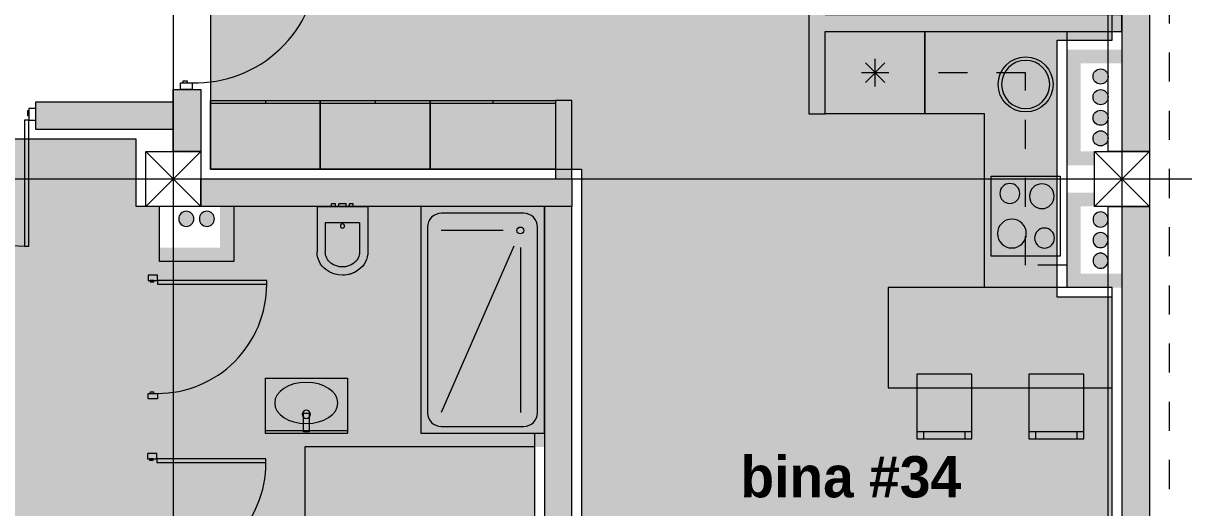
# Model space of a CAD drawing. Header units: millimetres. Extents: x 475159934 to 476245151, y 4620917055 to 4621447368.
# Drawn here: x 475246133 to 475254575, y 4621046880 to 4621050405 of the extents above; entities that cross this region are included whole.
import ezdxf

# ---------------------------------------------------------------- set-up
doc = ezdxf.new("R2010")
doc.units = ezdxf.units.MM
doc.header["$MEASUREMENT"] = 0
doc.linetypes.add('Dashed', pattern=[423.333333, 211.666667, -211.666667])
for name, color, linetype, lineweight in [('2D Drafting - General_Pen_No__1_Pen_No__7', 7, 'Continuous', 0), ('2D Drafting - General_Pen_No__1_Pen_No__7_Pen_No__7', 7, 'Continuous', 0), ('2D Drafting - General_Pen_No__250_Pen_No__2_Pen_No__7', 7, 'Continuous', 0), ('2D Drafting - General_Pen_No__250_Pen_No__7_Pen_No__250', 7, 'Continuous', 0), ('2D Drafting - General_Pen_No__250_Pen_No__7_Pen_No__7', 7, 'Continuous', 0), ('2D Drafting - General_Pen_No__7_Pen_No__7_Pen_No__7', 7, 'Continuous', 0), ('Annotation - Text_Pen_No__7_Pen_No__142', 142, 'Continuous', 0), ('Doors_Pen_No__7_Pen_No__7_Pen_No__7', 7, 'Continuous', 0), ('G-Anno-Nplt_Pen_No__151', 151, 'Continuous', 0), ('G-Anno-Nplt_Pen_No__4', 7, 'Continuous', 0), ('shaxtebi da milebi_Pen_No__1_Pen_No__1_Pen_No__1', 1, 'Continuous', 0), ('shaxtebi da milebi_Pen_No__5_Pen_No__5_Pen_No__5', 5, 'Continuous', 0), ('zoma_Pen_No__142', 142, 'Continuous', 0), ('zoma_Pen_No__5', 5, 'Continuous', 0), ('zoma_Pen_No__5_Pen_No__5', 5, 'Continuous', 0)]:
    doc.layers.add(name, color=color, linetype=linetype, lineweight=lineweight)
doc.layers.add('New_Interior - Furniture', color=7, linetype='Continuous')
doc.layers.add('zoma', color=7, linetype='Continuous')
doc.layers.add('New_Interior - Furniture _Pen_No__252', color=7, linetype='Continuous', lineweight=0, true_color=0x666666)
doc.layers.add('shaxtebi da milebi_Pen_No__5_Pen_No__5_Pen_No__252', color=7, linetype='Continuous', lineweight=0, true_color=0x666666)
doc.styles.add('GENERATED_STYLE_3', font='arial.ttf')
doc.styles.add('GENERATED_STYLE_7', font='')
doc.styles.get('GENERATED_STYLE_7').set_extended_font_data('AcadMtavr', bold=True)
doc.dimstyles.new('GENERATED_STYLE__18', dxfattribs={"dimtxt": 200, "dimasz": 64.421331, "dimexe": 0.18, "dimexo": 3, "dimgap": 0, "dimtad": 1, "dimtih": 1, "dimtoh": 1, "dimlfac": 0.001, "dimzin": 0, "dimdsep": 46, "dimtxsty": 'GENERATED_STYLE_3', "dimblk": 'ARROWHEAD_2', "dimblk1": 'ARROWHEAD_2', "dimblk2": 'ARROWHEAD_2', "dimcen": 0.09, "dimclrd": 5, "dimclre": 5, "dimclrt": 5, "dimadec": 0, "dimazin": 0, "dimtfac": 1, "dimtdec": 4, "dimtmove": 0, "dimatfit": 3, "dimfxl": 1, "dimtolj": 1, "dimtzin": 0, "dimarcsym": 0})
doc.dimstyles.new('GENERATED_STYLE__3', dxfattribs={"dimtxt": 200, "dimasz": 64.421331, "dimexe": 0.18, "dimexo": 3, "dimgap": 0, "dimtad": 1, "dimtih": 1, "dimtoh": 1, "dimlfac": 0.001, "dimzin": 0, "dimdsep": 46, "dimtxsty": 'GENERATED_STYLE_3', "dimblk": 'ARROWHEAD_2', "dimblk1": 'ARROWHEAD_2', "dimblk2": 'ARROWHEAD_2', "dimcen": 0.09, "dimclrd": 142, "dimclre": 142, "dimclrt": 142, "dimadec": 0, "dimazin": 0, "dimtfac": 1, "dimtdec": 4, "dimtmove": 0, "dimatfit": 3, "dimfxl": 1, "dimtolj": 1, "dimtzin": 0, "dimarcsym": 0})
doc.dimstyles.new('GENERATED_STYLE__6', dxfattribs={"dimtxt": 200, "dimasz": 64.421331, "dimexe": 0.18, "dimexo": 3, "dimgap": 0, "dimtad": 1, "dimlfac": 0.001, "dimzin": 0, "dimdsep": 46, "dimtxsty": 'GENERATED_STYLE_3', "dimblk": 'ARROWHEAD_2', "dimblk1": 'ARROWHEAD_2', "dimblk2": 'ARROWHEAD_2', "dimcen": 0.09, "dimclrd": 142, "dimclre": 142, "dimclrt": 142, "dimadec": 0, "dimazin": 0, "dimtfac": 1, "dimtdec": 4, "dimtmove": 0, "dimatfit": 3, "dimfxl": 1, "dimtolj": 1, "dimtzin": 0, "dimarcsym": 0})
doc.dimstyles.new('GENERATED_STYLE__7', dxfattribs={"dimtxt": 200, "dimasz": 64.421331, "dimexe": 0.18, "dimexo": 3, "dimgap": 0, "dimtad": 1, "dimtih": 1, "dimtoh": 1, "dimlfac": 0.001, "dimzin": 0, "dimdsep": 46, "dimtxsty": 'GENERATED_STYLE_3', "dimblk": 'ARROWHEAD_2', "dimblk1": 'ARROWHEAD_2', "dimblk2": 'ARROWHEAD_2', "dimcen": 0.09, "dimclrd": 142, "dimclre": 142, "dimclrt": 142, "dimadec": 0, "dimazin": 0, "dimtfac": 1, "dimtdec": 4, "dimtmove": 2, "dimatfit": 3, "dimfxl": 1, "dimtolj": 1, "dimtzin": 0, "dimarcsym": 0})

# ---------------------------------------------------------------- blocks, each defined once
blk = doc.blocks.new('Dining Table Rectangle 24')
at = {"layer": 'New_Interior - Furniture _Pen_No__252', "color": 251, "linetype": 'Continuous', "lineweight": 0, "true_color": 0x666666}
for p, q in [((-607.5, 685), (-207.5, 685)), ((-557.5, 685), (-557.5, 735)), ((-257.5, 685), (-257.5, 735)), ((207.5, 685), (607.5, 685)), ((257.5, 685), (257.5, 735)), ((557.5, 685), (557.5, 735))]:
    blk.add_line(p, q, dxfattribs=at)
at = {"layer": 'New_Interior - Furniture _Pen_No__252', "color": 251, "linetype": 'Continuous', "lineweight": 0, "true_color": 0x666666, "flags": 128}
for points in [[(-607.5, 265), (-207.5, 265), (-207.5, 735), (-607.5, 735)], [(207.5, 265), (607.5, 265), (607.5, 735), (207.5, 735)], [(-815, -365), (815, -365), (815, 365), (-815, 365)]]:
    blk.add_lwpolyline(points, close=True, dxfattribs=at)
blk = doc.blocks.new('Kitchen Layout 26_3')
at = {"layer": 'New_Interior - Furniture _Pen_No__252', "color": 251, "linetype": 'Dashed', "lineweight": 0, "true_color": 0x666666}
for p, q in [((4309, 1192.5), (4009, 1192.5)), ((4009, 1192.5), (4009, -207.5)), ((4309, -507.5), (4309, 1192.5)), ((3277, -207.5), (3277, -507.5)), ((4009, -207.5), (3277, -207.5)), ((3277, -507.5), (4309, -507.5))]:
    blk.add_line(p, q, dxfattribs=at)
at = {"layer": 'New_Interior - Furniture _Pen_No__252', "color": 251, "linetype": 'Continuous', "lineweight": 0, "true_color": 0x666666}
for p, q in [((2984.7, -136.8), (2843.2, -278.2)), ((2843.2, -136.8), (2984.7, -278.2)), ((2914, -107.5), (2914, -307.5)), ((3014, -207.5), (2814, -207.5))]:
    blk.add_line(p, q, dxfattribs=at)
at = {"layer": 'New_Interior - Furniture _Pen_No__252', "color": 251, "linetype": 'Continuous', "lineweight": 0, "true_color": 0x666666, "flags": 128}
for points in [[(3277, 92.5), (3277, -507.5), (4309, -507.5), (4309, 1355.3), (3709, 1355.3), (3709, 92.5)], [(3759, 1126), (3759, 546), (4259, 546), (4259, 1126)], [(3277, 92.5), (2550.9, 92.5), (2550.9, -507.5), (3277, -507.5)]]:
    blk.add_lwpolyline(points, close=True, dxfattribs=at)
blk.add_lwpolyline([(4009, -322.1, 1), (4009, 77.9, 1)], format="xyb", close=True, dxfattribs=at)
at = {"layer": 'New_Interior - Furniture _Pen_No__252', "color": 251, "linetype": 'Continuous', "lineweight": 0, "true_color": 0x666666}
for centre, radius in [((3909, 962.4), 105), ((4146.5, 995.5), 72.5), ((4127, 691), 90), ((3894, 670.7), 72.5), ((4009, -122.1), 175)]:
    blk.add_circle(centre, radius, dxfattribs=at)
blk = doc.blocks.new('Multi-Basin Counter 26')
at = {"layer": 'New_Interior - Furniture _Pen_No__252', "color": 251, "linetype": 'Continuous', "lineweight": 0, "true_color": 0x666666}
for p, q in [((-300, 0), (300, 0)), ((-300, -400), (-300, 0)), ((300, -400), (300, 0)), ((-300, -20), (300, -20)), ((-300, -400), (300, -400))]:
    blk.add_line(p, q, dxfattribs=at)
at = {"layer": 'New_Interior - Furniture _Pen_No__252', "color": 251, "linetype": 'Continuous', "lineweight": 0, "true_color": 0x666666, "flags": 128}
blk.add_lwpolyline([(-20, -145), (20, -145), (20, -10), (-20, -10)], close=True, dxfattribs=at)
at = {"layer": 'New_Interior - Furniture _Pen_No__252', "color": 251, "linetype": 'Continuous', "lineweight": 0, "true_color": 0x666666}
blk.add_circle((0, -137.1895), 30, dxfattribs=at)
blk.add_ellipse((0, -220), major_axis=(230, 0), ratio=0.652173913, dxfattribs=at)
blk = doc.blocks.new('Bidet 26')
at = {"layer": 'New_Interior - Furniture _Pen_No__252', "color": 251, "linetype": 'Continuous', "lineweight": 0, "true_color": 0x666666}
for p, q in [((185, 0), (-185, 0)), ((-78.5, 20), (-74.5, 20)), ((-78.5, 0), (-78.5, 20)), ((-74.5, 20), (-65, 20)), ((-65, 20), (-55.5, 20)), ((-55.5, 20), (-51.5, 20)), ((-51.5, 0), (-51.5, 20)), ((-27, 20), (-19.1, 20)), ((-27, 0), (-27, 20)), ((-19.1, 20), (0, 20)), ((0, 20), (19.1, 20)), ((0, 0), (19.1, 0)), ((19.1, 20), (27, 20)), ((19.1, 0), (27, 0)), ((27, 0), (27, 20)), ((51.5, 20), (55.5, 20)), ((51.5, 0), (51.5, 20)), ((51.5, 0), (55.5, 0)), ((55.5, 20), (65, 20)), ((55.5, 0), (65, 0)), ((65, 20), (74.5, 20)), ((65, 0), (74.5, 0)), ((74.5, 20), (78.5, 20)), ((74.5, 0), (78.5, 0)), ((78.5, 0), (78.5, 20)), ((185, 0), (185, -330)), ((-185, 0), (-185, -330)), ((-78.5, 0), (-74.5, 0)), ((-74.5, 0), (-65, 0)), ((-65, 0), (-55.5, 0)), ((-55.5, 0), (-51.5, 0)), ((-27, 0), (-19.1, 0)), ((-19.1, 0), (0, 0)), ((-125, -120), (-125, -330)), ((-125, -120), (125, -120)), ((125, -120), (125, -330))]:
    blk.add_line(p, q, dxfattribs=at)
blk.add_circle((0, -142.5), 15, dxfattribs=at)
for centre, radius, start, end in [((-22.5, -330), 162.5, 180, 233.1301), ((-22.5, -330), 162.5, 180, 233.1301), ((-22.5, -330), 102.5, 180, 233.1301), ((22.5, -330), 102.5, 306.8699, 0), ((22.5, -330), 162.5, 306.8699, 0), ((0, -300), 140, 233.1301, 306.8699), ((0, -300), 200, 233.1301, 306.8699), ((0, -300), 200, 233.1301, 270)]:
    blk.add_arc(centre, radius, start, end, dxfattribs=at)
blk = doc.blocks.new('Shower Tray 26_2')
at = {"layer": 'New_Interior - Furniture _Pen_No__252', "color": 251, "linetype": 'Continuous', "lineweight": 0, "true_color": 0x666666}
for p, q in [((750, 1599.9), (150, 1599.9)), ((50, 1499.9), (50, 150)), ((175, 300), (175, 1499.9)), ((223.7, 290.1), (750, 1499.9)), ((850, 150), (850, 1499.9)), ((300, 175), (750, 175)), ((150, 50), (750, 50))]:
    blk.add_line(p, q, dxfattribs=at)
at = {"layer": 'New_Interior - Furniture _Pen_No__252', "color": 251, "linetype": 'Continuous', "lineweight": 0, "true_color": 0x666666, "flags": 128}
blk.add_lwpolyline([(900, 0), (900, 1649.9), (0, 1649.9), (0, 0)], close=True, dxfattribs=at)
at = {"layer": 'New_Interior - Furniture _Pen_No__252', "color": 251, "linetype": 'Continuous', "lineweight": 0, "true_color": 0x666666}
blk.add_circle((175, 175), 25, dxfattribs=at)
for centre, start, end in [((150, 1499.9), 90, 180), ((750, 1499.9), 0, 90), ((150, 150), 180, 270), ((750, 150), 270, 0)]:
    blk.add_arc(centre, 100, start, end, dxfattribs=at)
blk = doc.blocks.new('Wardrobe 01 26_4')
at = {"layer": 'New_Interior - Furniture _Pen_No__252', "color": 251, "linetype": 'Continuous', "lineweight": 0, "true_color": 0x666666}
for p, q in [((0, 20), (800, 20)), ((0, 0), (0, 20)), ((400, 0), (400, 20))]:
    blk.add_line(p, q, dxfattribs=at)
at = {"layer": 'New_Interior - Furniture _Pen_No__252', "color": 251, "linetype": 'Continuous', "lineweight": 0, "true_color": 0x666666, "flags": 128}
blk.add_lwpolyline([(0, 0), (800, 0), (800, 500), (0, 500)], close=True, dxfattribs=at)
blk = doc.blocks.new('Wardrobe 01 26_5')
at = {"layer": 'New_Interior - Furniture _Pen_No__252', "color": 251, "linetype": 'Continuous', "lineweight": 0, "true_color": 0x666666}
for p, q in [((0, 20), (910, 20)), ((0, 0), (0, 20)), ((455, 0), (455, 20))]:
    blk.add_line(p, q, dxfattribs=at)
at = {"layer": 'New_Interior - Furniture _Pen_No__252', "color": 251, "linetype": 'Continuous', "lineweight": 0, "true_color": 0x666666, "flags": 128}
blk.add_lwpolyline([(0, 0), (910, 0), (910, 500), (0, 500)], close=True, dxfattribs=at)
blk = doc.blocks.new('Wardrobe 01 26_9')
at = {"layer": 'New_Interior - Furniture _Pen_No__252', "color": 251, "linetype": 'Continuous', "lineweight": 0, "true_color": 0x666666}
for p, q in [((0, 20), (1673, 20)), ((0, 0), (0, 20)), ((836.5, 0), (836.5, 20))]:
    blk.add_line(p, q, dxfattribs=at)
at = {"layer": 'New_Interior - Furniture _Pen_No__252', "color": 251, "linetype": 'Continuous', "lineweight": 0, "true_color": 0x666666, "flags": 128}
blk.add_lwpolyline([(0, 0), (1673, 0), (1673, 600), (0, 600)], close=True, dxfattribs=at)
blk = doc.blocks.new('*D681', base_point=(475826095.8, 4621095193.2))
at = {"layer": 'zoma_Pen_No__142', "color": 142, "linetype": 'Continuous', "lineweight": 0, "transparency": 16777216}
for p, q in [((475229850.7, 4621061026.7), (475229723.6, 4621061026.7)), ((475229829.6, 4621061002.2), (475229744.8, 4621061051.2)), ((475229787.2, 4621061026.7), (475229787.2, 4621061068.1)), ((475229787.2, 4621041672.1), (475229787.2, 4621061026.7)), ((475229850.7, 4621041672.1), (475229723.6, 4621041672.1)), ((475229744.8, 4621041696.5), (475229829.6, 4621041647.6)), ((475229787.2, 4621041630.6), (475229787.2, 4621041672.1))]:
    blk.add_line(p, q, dxfattribs=at)
at = {"layer": 'zoma_Pen_No__142', "color": 142, "lineweight": 0, "transparency": 16777216, "insert": (475229747.2, 4621051006.2), "char_height": 200, "attachment_point": 7, "rotation": 90, "style": 'GENERATED_STYLE_3'}
blk.add_mtext('\\A1;{\\pql;\\fArial|b0|i0|c204|p0;\\W1.000000;19.35}', dxfattribs=at)
blk = doc.blocks.new('ARROWHEAD_2')
at = {"color": 0, "linetype": 'Continuous', "lineweight": 0}
for p, q in [((0, 0), (-1, 0)), ((-0.38, -0.66), (0.38, 0.66))]:
    blk.add_line(p, q, dxfattribs=at)
blk = doc.blocks.new('*D731', base_point=(475826095.8, 4621095193.2))
at = {"layer": 'zoma_Pen_No__142', "color": 142, "linetype": 'Continuous', "lineweight": 0, "transparency": 16777216}
for p, q in [((475300055.4, 4621061026.7), (475299928.2, 4621061026.7)), ((475300034.2, 4621061002.2), (475299949.4, 4621061051.2)), ((475299991.8, 4621061026.7), (475299991.8, 4621061068.1)), ((475299991.8, 4621041672.1), (475299991.8, 4621061026.7)), ((475300055.4, 4621041672.1), (475299928.2, 4621041672.1)), ((475299949.4, 4621041696.5), (475300034.2, 4621041647.6)), ((475299991.8, 4621041630.6), (475299991.8, 4621041672.1))]:
    blk.add_line(p, q, dxfattribs=at)
at = {"layer": 'zoma_Pen_No__142', "color": 142, "lineweight": 0, "transparency": 16777216, "insert": (475299951.8, 4621051006.2), "char_height": 200, "attachment_point": 7, "rotation": 90, "style": 'GENERATED_STYLE_3'}
blk.add_mtext('\\A1;{\\pql;\\fArial|b0|i0|c204|p0;\\W1.000000;19.35}', dxfattribs=at)
blk = doc.blocks.new('*D749', base_point=(475826095.8, 4621095193.2))
at = {"layer": 'zoma_Pen_No__142', "color": 142, "linetype": 'Continuous', "lineweight": 0, "transparency": 16777216}
for p, q in [((475240543.8, 4621063231.9), (475240494.9, 4621063147.1)), ((475240519.4, 4621063125.9), (475240519.4, 4621063253.1)), ((475247043.8, 4621063231.9), (475246994.9, 4621063147.1)), ((475247019.4, 4621063125.9), (475247019.4, 4621063253.1)), ((475240519.4, 4621063189.5), (475247019.4, 4621063189.5))]:
    blk.add_line(p, q, dxfattribs=at)
at = {"layer": 'zoma_Pen_No__142', "color": 142, "lineweight": 0, "transparency": 16777216, "char_height": 200, "attachment_point": 7, "style": 'GENERATED_STYLE_3'}
for s, insert in [('\\A1;{\\pql;\\fArial|b0|i0|c204|p0;\\W1.000000;6.50}', (475243502.4, 4621063229.5)), ('\\A1;{\\pql;\\fArial|b0|i0|c204|p0;\\W1.000000;0.40}', (475246461, 4621063229.5))]:
    blk.add_mtext(s, dxfattribs=dict(at, insert=insert))
blk = doc.blocks.new('*D750', base_point=(475826095.8, 4621095193.2))
at = {"layer": 'zoma_Pen_No__142', "color": 142, "linetype": 'Continuous', "lineweight": 0, "transparency": 16777216}
for p, q in [((475247043.8, 4621063231.9), (475246994.9, 4621063147.1)), ((475247019.4, 4621063125.9), (475247019.4, 4621063253.1)), ((475247443.8, 4621063231.9), (475247394.9, 4621063147.1)), ((475247419.4, 4621063125.9), (475247419.4, 4621063253.1)), ((475247019.4, 4621063189.5), (475247419.4, 4621063189.5))]:
    blk.add_line(p, q, dxfattribs=at)
blk = doc.blocks.new('*D751', base_point=(475826095.8, 4621095193.2))
at = {"layer": 'zoma_Pen_No__142', "color": 142, "linetype": 'Continuous', "lineweight": 0, "transparency": 16777216}
for p, q in [((475247443.8, 4621063231.9), (475247394.9, 4621063147.1)), ((475247419.4, 4621063125.9), (475247419.4, 4621063253.1)), ((475253943.8, 4621063231.9), (475253894.9, 4621063147.1)), ((475253919.4, 4621063125.9), (475253919.4, 4621063253.1)), ((475247419.4, 4621063189.5), (475253919.4, 4621063189.5))]:
    blk.add_line(p, q, dxfattribs=at)
at = {"layer": 'zoma_Pen_No__142', "color": 142, "lineweight": 0, "transparency": 16777216, "char_height": 200, "attachment_point": 7, "style": 'GENERATED_STYLE_3'}
for s, insert in [('\\A1;{\\pql;\\fArial|b0|i0|c204|p0;\\W1.000000;6.50}', (475250402.4, 4621063229.5)), ('\\A1;{\\pql;\\fArial|b0|i0|c204|p0;\\W1.000000;0.40}', (475253361, 4621063229.5))]:
    blk.add_mtext(s, dxfattribs=dict(at, insert=insert))
blk = doc.blocks.new('*D752', base_point=(475826095.8, 4621095193.2))
at = {"layer": 'zoma_Pen_No__142', "color": 142, "linetype": 'Continuous', "lineweight": 0, "transparency": 16777216}
for p, q in [((475253943.8, 4621063231.9), (475253894.9, 4621063147.1)), ((475253919.4, 4621063125.9), (475253919.4, 4621063253.1)), ((475254343.8, 4621063231.9), (475254294.9, 4621063147.1)), ((475254319.4, 4621063125.9), (475254319.4, 4621063253.1)), ((475253919.4, 4621063189.5), (475254319.4, 4621063189.5))]:
    blk.add_line(p, q, dxfattribs=at)
at = {"layer": 'zoma_Pen_No__142', "color": 142, "lineweight": 0, "transparency": 16777216, "insert": (475254202.5, 4621063320.1), "char_height": 200, "attachment_point": 7, "style": 'GENERATED_STYLE_3'}
blk.add_mtext('\\A1;{\\pql;\\fArial|b0|i0|c204|p0;\\W1.000000;0.30}', dxfattribs=at)
blk = doc.blocks.new('*D753', base_point=(475826095.8, 4621095193.2))
at = {"layer": 'zoma_Pen_No__142', "color": 142, "linetype": 'Continuous', "lineweight": 0, "transparency": 16777216}
for p, q in [((475254343.8, 4621063231.9), (475254294.9, 4621063147.1)), ((475254319.4, 4621063125.9), (475254319.4, 4621063253.1)), ((475254643.8, 4621063231.9), (475254594.9, 4621063147.1)), ((475254619.4, 4621063125.9), (475254619.4, 4621063253.1)), ((475254319.4, 4621063189.5), (475254619.4, 4621063189.5))]:
    blk.add_line(p, q, dxfattribs=at)
blk = doc.blocks.new('*D1317', base_point=(475826095.8, 4621095193.2))
at = {"layer": 'zoma_Pen_No__5', "color": 5, "linetype": 'Continuous', "lineweight": 0, "transparency": 16777216}
for p, q in [((475253898.7, 4621090311.5), (475253849.8, 4621090226.8)), ((475253874.2, 4621090205.6), (475253874.2, 4621090332.7)), ((475254444.9, 4621090226.8), (475254493.8, 4621090311.5)), ((475254469.4, 4621090205.6), (475254469.4, 4621090332.7)), ((475253832.8, 4621090269.2), (475253874.2, 4621090269.2)), ((475253874.2, 4621090269.2), (475254469.4, 4621090269.2)), ((475254469.4, 4621090269.2), (475254510.8, 4621090269.2))]:
    blk.add_line(p, q, dxfattribs=at)
at = {"layer": 'zoma_Pen_No__5', "color": 5, "lineweight": 0, "transparency": 16777216, "insert": (475253904.9, 4621090309.2), "char_height": 200, "attachment_point": 7, "style": 'GENERATED_STYLE_3'}
blk.add_mtext('\\A1;{\\pql;\\fArial|b0|i0|c204|p0;\\W1.000000;0.60}', dxfattribs=at)
blk = doc.blocks.new('*D1318', base_point=(475826095.8, 4621095193.2))
at = {"layer": 'zoma_Pen_No__5', "color": 5, "linetype": 'Continuous', "lineweight": 0, "transparency": 16777216}
for p, q in [((475254493.8, 4621090311.5), (475254444.9, 4621090226.8)), ((475254469.4, 4621090205.6), (475254469.4, 4621090332.7)), ((475255059.9, 4621090226.8), (475255108.8, 4621090311.5)), ((475255084.3, 4621090205.6), (475255084.3, 4621090332.7)), ((475254427.9, 4621090269.2), (475254469.4, 4621090269.2)), ((475254469.4, 4621090269.2), (475255084.3, 4621090269.2)), ((475255084.3, 4621090269.2), (475255125.8, 4621090269.2))]:
    blk.add_line(p, q, dxfattribs=at)
at = {"layer": 'zoma_Pen_No__5', "color": 5, "lineweight": 0, "transparency": 16777216, "insert": (475254509.9, 4621090309.2), "char_height": 200, "attachment_point": 7, "style": 'GENERATED_STYLE_3'}
blk.add_mtext('\\A1;{\\pql;\\fArial|b0|i0|c204|p0;\\W1.000000;0.61}', dxfattribs=at)
blk = doc.blocks.new('*D1321', base_point=(475826095.8, 4621095193.2))
at = {"layer": 'zoma_Pen_No__5', "color": 5, "linetype": 'Continuous', "lineweight": 0, "transparency": 16777216}
for p, q in [((475253874.2, 4621139559.1), (475253874.2, 4621139686.3)), ((475254469.4, 4621139559.1), (475254469.4, 4621139686.3)), ((475253832.8, 4621139622.7), (475253874.2, 4621139622.7)), ((475253898.7, 4621139665.1), (475253849.8, 4621139580.3)), ((475253874.2, 4621139622.7), (475254469.4, 4621139622.7)), ((475254444.9, 4621139580.3), (475254493.8, 4621139665.1)), ((475254469.4, 4621139622.7), (475254510.8, 4621139622.7))]:
    blk.add_line(p, q, dxfattribs=at)
at = {"layer": 'zoma_Pen_No__5', "color": 5, "lineweight": 0, "transparency": 16777216, "insert": (475253904.9, 4621139662.7), "char_height": 200, "attachment_point": 7, "style": 'GENERATED_STYLE_3'}
blk.add_mtext('\\A1;{\\pql;\\fArial|b0|i0|c204|p0;\\W1.000000;0.60}', dxfattribs=at)
blk = doc.blocks.new('*D1322', base_point=(475826095.8, 4621095193.2))
at = {"layer": 'zoma_Pen_No__5', "color": 5, "linetype": 'Continuous', "lineweight": 0, "transparency": 16777216}
for p, q in [((475254469.4, 4621139559.1), (475254469.4, 4621139686.3)), ((475255084.3, 4621139559.1), (475255084.3, 4621139686.3)), ((475254427.9, 4621139622.7), (475254469.4, 4621139622.7)), ((475254493.8, 4621139665.1), (475254444.9, 4621139580.3)), ((475254469.4, 4621139622.7), (475255084.3, 4621139622.7)), ((475255059.9, 4621139580.3), (475255108.8, 4621139665.1)), ((475255084.3, 4621139622.7), (475255125.8, 4621139622.7))]:
    blk.add_line(p, q, dxfattribs=at)
at = {"layer": 'zoma_Pen_No__5', "color": 5, "lineweight": 0, "transparency": 16777216, "insert": (475254509.9, 4621139662.7), "char_height": 200, "attachment_point": 7, "style": 'GENERATED_STYLE_3'}
blk.add_mtext('\\A1;{\\pql;\\fArial|b0|i0|c204|p0;\\W1.000000;0.61}', dxfattribs=at)

msp = doc.modelspace()

# ---------------------------------------------------------------- hatches: boundary and pattern name
at = {"layer": '2D Drafting - General_Pen_No__250_Pen_No__2_Pen_No__7', "linetype": 'Continuous', "lineweight": 0}
for points in [[(475247024.343, 4621049072.06), (475247122.466, 4621049072.06), (475247122.466, 4621048572.06), (475247024.343, 4621048572.06)], [(475247024.343, 4621047672.06), (475247122.467, 4621047672.06), (475247122.467, 4621047274.744), (475247024.343, 4621047274.744)], [(475249924.343, 4621047322.484), (475249924.343, 4621047422.208), (475247122.466, 4621047422.209), (475247122.466, 4621047322.484)], [(475248081.653, 4621046498.27), (475248081.652, 4621047322.484), (475248181.377, 4621047322.484), (475248181.377, 4621046498.27)]]:
    msp.add_hatch(color=7, dxfattribs=at).paths.add_polyline_path(points)
at = {"layer": '2D Drafting - General_Pen_No__250_Pen_No__7_Pen_No__7', "linetype": 'Continuous', "lineweight": 0}
for points in [[(475254124.343, 4621056472.054), (475254124.343, 4621049472.054), (475254324.343, 4621049472.054), (475254324.343, 4621056472.054)], [(475254123.872, 4621050464.675), (475251966.241, 4621050464.675), (475251966.241, 4621051833.232), (475251846.241, 4621051833.232), (475251846.241, 4621051102.031), (475251806.727, 4621051102.031), (475251806.727, 4621050982.031), (475251846.241, 4621050982.031), (475251846.241, 4621049744.675), (475251966.241, 4621049744.675), (475251966.241, 4621050344.675), (475254123.872, 4621050344.675)], [(475254124.322, 4621050212.241), (475253724.322, 4621050212.241), (475253724.322, 4621049372.054), (475253824.322, 4621049372.054), (475253924.322, 4621049372.054), (475253924.322, 4621049472.054), (475253824.322, 4621049472.054), (475253824.322, 4621050112.054), (475254124.322, 4621050112.054)], [(475247424.343, 4621049922.011), (475247424.343, 4621049472.054), (475247224.343, 4621049472.054), (475247224.343, 4621049922.011)], [(475246224.343, 4621049631.985), (475246224.343, 4621049831.985), (475247224.343, 4621049831.985), (475247224.343, 4621049631.985)], [(475250004.343, 4621049842.06), (475250004.343, 4621049272.06), (475250124.343, 4621049272.06), (475250124.343, 4621049842.06)], [(475247424.343, 4621049072.06), (475247424.343, 4621049272.06), (475250124.343, 4621049272.06), (475250124.343, 4621049072.06)], [(475254124.322, 4621048481.866), (475253724.322, 4621048481.866), (475253724.322, 4621049172.054), (475253824.322, 4621049172.054), (475253924.322, 4621049172.054), (475253924.322, 4621049072.054), (475253824.322, 4621049072.054), (475253824.322, 4621048582.054), (475254124.322, 4621048582.054)], [(475247124.342, 4621049072.06), (475247124.342, 4621048772.06), (475247564.342, 4621048772.06), (475247564.342, 4621049072.06), (475247664.53, 4621049072.06), (475247664.53, 4621048672.06), (475247024.342, 4621048672.06), (475247024.342, 4621048772.06), (475247024.342, 4621049072.06)], [(475249924.343, 4621041871.842), (475250124.343, 4621041871.842), (475250124.343, 4621049071.833), (475249924.343, 4621049071.833)], [(475254124.343, 4621049072.054), (475254124.343, 4621042072.054), (475254324.343, 4621042072.054), (475254324.343, 4621049072.054)], [(475254124.343, 4621048572.054), (475254324.343, 4621048572.054), (475254324.343, 4621047572.054), (475254124.343, 4621047572.054)]]:
    msp.add_hatch(color=7, dxfattribs=at).paths.add_polyline_path(points)
at = {"layer": 'G-Anno-Nplt_Pen_No__151', "linetype": 'Continuous', "lineweight": 0, "true_color": 0x1f2f3f}
for points in [[(475247424.343, 4621051542.386), (475247824.31, 4621051542.386), (475247824.31, 4621050932.017), (475247494.343, 4621050932.017), (475247494.343, 4621049342.06), (475250194.768, 4621049342.06), (475250194.768, 4621043942.06), (475254054.343, 4621043942.06), (475254054.343, 4621048411.866), (475253654.343, 4621048411.866), (475253654.343, 4621050282.248), (475254054.343, 4621050282.248), (475254054.343, 4621055502.06), (475250554.161, 4621055502.06), (475250554.161, 4621056602.06), (475247494.343, 4621056602.06), (475247494.343, 4621053139.697), (475247424.343, 4621053139.697)], [(475240594.343, 4621042742.067), (475244194.761, 4621042742.067), (475244194.761, 4621041942.067), (475246954.343, 4621041942.067), (475246954.343, 4621042127.435), (475247494.343, 4621042127.435), (475247494.343, 4621041942.067), (475249854.343, 4621041942.067), (475249854.343, 4621047422.208), (475249924.343, 4621047422.208), (475249924.343, 4621049072.06), (475247664.53, 4621049072.06), (475247664.53, 4621048672.06), (475247124.342, 4621048672.06), (475247124.342, 4621049072.06), (475247024.343, 4621049072.06), (475246954.343, 4621049072.06), (475246954.343, 4621049561.985), (475244493.975, 4621049561.985), (475244493.975, 4621049161.985), (475243664.787, 4621049161.985), (475243664.787, 4621049561.985), (475240594.343, 4621049561.985)]]:
    msp.add_hatch(color=169, dxfattribs=at).paths.add_polyline_path(points)
at = {"layer": 'shaxtebi da milebi_Pen_No__1_Pen_No__1_Pen_No__1', "linetype": 'Continuous', "lineweight": 0}
for points in [[(475253969.322, 4621049622.054, 1), (475253969.322, 4621049512.054, 1)], [(475247374.342, 4621048982.06, -1), (475247264.342, 4621048982.06, -1)], [(475253969.322, 4621048922.054, -1), (475253969.322, 4621049032.054, -1)]]:
    msp.add_hatch(color=1, dxfattribs=at).paths.add_polyline_path(points)
at = {"layer": 'shaxtebi da milebi_Pen_No__5_Pen_No__5_Pen_No__252', "linetype": 'Continuous', "lineweight": 0, "true_color": 0x666666}
for points in [[(475253969.322, 4621050072.053, -1), (475253969.322, 4621049962.053, -1)], [(475247524.342, 4621048982.06, 1), (475247414.342, 4621048982.06, 1)]]:
    msp.add_hatch(color=251, dxfattribs=at).paths.add_polyline_path(points)
at = {"layer": 'shaxtebi da milebi_Pen_No__5_Pen_No__5_Pen_No__5', "linetype": 'Continuous', "lineweight": 0}
for points in [[(475253969.322, 4621049922.053, -1), (475253969.322, 4621049812.053, -1)], [(475253969.322, 4621049772.053, -1), (475253969.322, 4621049662.053, -1)], [(475253969.322, 4621048772.054, 1), (475253969.322, 4621048882.054, 1)], [(475253969.322, 4621048622.054, 1), (475253969.322, 4621048732.054, 1)]]:
    msp.add_hatch(color=5, dxfattribs=at).paths.add_polyline_path(points)

# ---------------------------------------------------------------- linework, layer by layer
at = {"layer": '2D Drafting - General_Pen_No__1_Pen_No__7', "color": 7, "linetype": 'Continuous', "lineweight": 0}
for p, q in [((475247024.343, 4621049072.054), (475247424.343, 4621049472.054)), ((475247424.343, 4621049072.054), (475247024.343, 4621049472.054)), ((475254324.343, 4621049072.054), (475253924.343, 4621049472.054)), ((475253924.343, 4621049072.054), (475254324.343, 4621049472.054))]:
    msp.add_line(p, q, dxfattribs=at)
at = {"layer": '2D Drafting - General_Pen_No__1_Pen_No__7', "color": 7, "linetype": 'Continuous', "lineweight": 0, "flags": 128}
for points in [[(475254024.343, 4621049472.054), (475254024.343, 4621056472.054), (475254324.343, 4621056472.054), (475254324.343, 4621049472.054)], [(475247424.343, 4621049072.054), (475247024.343, 4621049072.054), (475247024.343, 4621049472.054), (475247424.343, 4621049472.054)], [(475254324.343, 4621049072.054), (475253924.343, 4621049072.054), (475253924.343, 4621049472.054), (475254324.343, 4621049472.054)], [(475254024.343, 4621042072.054), (475254024.343, 4621049072.054), (475254324.343, 4621049072.054), (475254324.343, 4621042072.054)]]:
    msp.add_lwpolyline(points, close=True, dxfattribs=at)
at = {"layer": '2D Drafting - General_Pen_No__1_Pen_No__7_Pen_No__7', "color": 7, "linetype": 'Continuous', "lineweight": 0}
for centre, start, end in [((475247386.095, 4621050864.289), 268.396194, 358.396194), ((475246166.621, 4621049675.075), 178.396194, 268.396194)]:
    msp.add_arc(centre, 893.239, start, end, dxfattribs=at)
at = {"layer": '2D Drafting - General_Pen_No__250_Pen_No__7_Pen_No__250', "color": 7, "linetype": 'Continuous', "lineweight": 0, "flags": 128}
for points in [[(475254123.872, 4621050464.675), (475251966.241, 4621050464.675), (475251966.241, 4621051833.232), (475251846.241, 4621051833.232), (475251846.241, 4621051102.031), (475251806.727, 4621051102.031), (475251806.727, 4621050982.031), (475251846.241, 4621050982.031), (475251846.241, 4621049744.675), (475251966.241, 4621049744.675), (475251966.241, 4621050344.675), (475254123.872, 4621050344.675)], [(475247424.343, 4621049922.011), (475247424.343, 4621049472.054), (475247224.343, 4621049472.054), (475247224.343, 4621049922.011)], [(475250004.343, 4621049842.06), (475250004.343, 4621049272.06), (475250124.343, 4621049272.06), (475250124.343, 4621049842.06)], [(475247424.343, 4621049072.06), (475247424.343, 4621049272.06), (475250124.343, 4621049272.06), (475250124.343, 4621049072.06)], [(475249924.343, 4621041871.842), (475250124.343, 4621041871.842), (475250124.343, 4621049071.833), (475249924.343, 4621049071.833)]]:
    msp.add_lwpolyline(points, close=True, dxfattribs=at)
at = {"layer": '2D Drafting - General_Pen_No__250_Pen_No__7_Pen_No__7', "color": 7, "linetype": 'Continuous', "lineweight": 0, "flags": 128}
msp.add_lwpolyline([(475246224.343, 4621049631.985), (475246224.343, 4621049831.985), (475247224.343, 4621049831.985), (475247224.343, 4621049631.985)], close=True, dxfattribs=at)
at = {"layer": '2D Drafting - General_Pen_No__7_Pen_No__7_Pen_No__7', "color": 7, "linetype": 'Continuous', "lineweight": 0}
for centre in [(475247109.789, 4621048505.883), (475247104.617, 4621047208.566)]:
    msp.add_arc(centre, 794.311, 269.9983197, 0, dxfattribs=at)
at = {"layer": 'Doors_Pen_No__7_Pen_No__7_Pen_No__7', "color": 7, "linetype": 'Continuous', "lineweight": 0, "flags": 128}
for points in [[(475247276.428, 4621049922.011), (475247276.428, 4621049971.4), (475247361.095, 4621049971.4), (475247361.095, 4621049922.011)], [(475247294.428, 4621049982.511), (475247294.428, 4621049971.4), (475247327.762, 4621049971.4), (475247327.762, 4621049982.511)], [(475246224.343, 4621049784.742), (475246174.954, 4621049784.742), (475246174.954, 4621049700.075), (475246224.343, 4621049700.075)], [(475246174.954, 4621049700.075), (475246141.621, 4621049700.075), (475246141.621, 4621048782.187), (475246174.954, 4621048782.187)], [(475246174.954, 4621049766.742), (475246163.843, 4621049766.742), (475246163.843, 4621049733.409), (475246174.954, 4621049733.409)], [(475247042.055, 4621048572.06), (475247042.055, 4621048532.549), (475247109.789, 4621048532.549), (475247109.789, 4621048572.06)], [(475247056.455, 4621048532.549), (475247056.455, 4621048523.66), (475247083.122, 4621048523.66), (475247083.122, 4621048532.549)], [(475247109.789, 4621048532.549), (475247109.789, 4621048505.883), (475247904.1, 4621048505.883), (475247904.1, 4621048532.549)], [(475247042.032, 4621047672.06), (475247042.032, 4621047711.571), (475247109.765, 4621047711.571), (475247109.765, 4621047672.06)], [(475247056.432, 4621047720.46), (475247056.432, 4621047711.571), (475247083.099, 4621047711.571), (475247083.099, 4621047720.46)], [(475247036.884, 4621047274.744), (475247036.884, 4621047235.233), (475247104.617, 4621047235.233), (475247104.617, 4621047274.744)], [(475247051.284, 4621047235.233), (475247051.284, 4621047226.344), (475247077.951, 4621047226.344), (475247077.951, 4621047235.233)], [(475247104.617, 4621047235.233), (475247104.617, 4621047208.566), (475247898.928, 4621047208.566), (475247898.928, 4621047235.233)]]:
    msp.add_lwpolyline(points, close=True, dxfattribs=at)
at = {"layer": 'G-Anno-Nplt_Pen_No__4', "color": 7, "linetype": 'Continuous', "lineweight": 0, "flags": 128}
for points in [[(475247424.343, 4621051542.386), (475247824.31, 4621051542.386), (475247824.31, 4621050932.017), (475247494.343, 4621050932.017), (475247494.343, 4621049342.06), (475250194.768, 4621049342.06), (475250194.768, 4621043942.06), (475254054.343, 4621043942.06), (475254054.343, 4621048411.866), (475253654.343, 4621048411.866), (475253654.343, 4621050282.248), (475254054.343, 4621050282.248), (475254054.343, 4621055502.06), (475250554.161, 4621055502.06), (475250554.161, 4621056602.06), (475247494.343, 4621056602.06), (475247494.343, 4621053139.697), (475247424.343, 4621053139.697)], [(475240594.343, 4621042742.067), (475244194.761, 4621042742.067), (475244194.761, 4621041942.067), (475246954.343, 4621041942.067), (475246954.343, 4621042127.435), (475247494.343, 4621042127.435), (475247494.343, 4621041942.067), (475249854.343, 4621041942.067), (475249854.343, 4621047422.208), (475249924.343, 4621047422.208), (475249924.343, 4621049072.06), (475247664.53, 4621049072.06), (475247664.53, 4621048672.06), (475247124.342, 4621048672.06), (475247124.342, 4621049072.06), (475247024.343, 4621049072.06), (475246954.343, 4621049072.06), (475246954.343, 4621049561.985), (475244493.975, 4621049561.985), (475244493.975, 4621049161.985), (475243664.787, 4621049161.985), (475243664.787, 4621049561.985), (475240594.343, 4621049561.985)]]:
    msp.add_lwpolyline(points, close=True, dxfattribs=at)
at = {"layer": 'shaxtebi da milebi_Pen_No__1_Pen_No__1_Pen_No__1', "color": 1, "linetype": 'Continuous', "lineweight": 0, "flags": 128}
for points in [[(475253969.322, 4621049622.054, -1), (475253969.322, 4621049512.054, -1)], [(475247374.342, 4621048982.06, 1), (475247264.342, 4621048982.06, 1)], [(475253969.322, 4621048922.054, 1), (475253969.322, 4621049032.054, 1)]]:
    msp.add_lwpolyline(points, format="xyb", close=True, dxfattribs=at)
at = {"layer": 'shaxtebi da milebi_Pen_No__5_Pen_No__5_Pen_No__252', "color": 251, "linetype": 'Continuous', "lineweight": 0, "true_color": 0x666666, "flags": 128}
for points in [[(475253969.322, 4621050072.053, -1), (475253969.322, 4621049962.053, -1)], [(475247524.342, 4621048982.06, 1), (475247414.342, 4621048982.06, 1)]]:
    msp.add_lwpolyline(points, format="xyb", close=True, dxfattribs=at)
at = {"layer": 'shaxtebi da milebi_Pen_No__5_Pen_No__5_Pen_No__5', "color": 5, "linetype": 'Continuous', "lineweight": 0, "flags": 128}
for points in [[(475253969.322, 4621049922.053, -1), (475253969.322, 4621049812.053, -1)], [(475253969.322, 4621049772.053, -1), (475253969.322, 4621049662.053, -1)], [(475253969.322, 4621048772.054, 1), (475253969.322, 4621048882.054, 1)], [(475253969.322, 4621048622.054, 1), (475253969.322, 4621048732.054, 1)]]:
    msp.add_lwpolyline(points, format="xyb", close=True, dxfattribs=at)
at = {"layer": 'zoma_Pen_No__5_Pen_No__5', "color": 5, "linetype": 'Dashed', "lineweight": 0}
msp.add_line((475254469.369, 4621066277.95), (475254469.369, 4621038013.684), dxfattribs=at)
at = {"layer": 'zoma_Pen_No__5_Pen_No__5', "color": 5, "linetype": 'Continuous', "lineweight": 0}
for p, q in [((475247224.343, 4621064308.036), (475247224.343, 4621036072.741)), ((475254124.343, 4621064308.036), (475254124.343, 4621036072.741)), ((475229343.792, 4621049272.054), (475300771.399, 4621049272.054))]:
    msp.add_line(p, q, dxfattribs=at)

# ---------------------------------------------------------------- block references
at = {"layer": 'New_Interior - Furniture', "color": 1, "linetype": 'Continuous', "lineweight": 0, "xscale": -1, "zscale": 1000}
for name, p, rotation in [('Kitchen Layout 26_3', (475249415.34, 4621049837.163), 180), ('Wardrobe 01 26_4', (475247494.343, 4621049842.06), 180), ('Wardrobe 01 26_4', (475248294.343, 4621049842.06), 180), ('Wardrobe 01 26_5', (475249094.343, 4621049842.06), 180), ('Multi-Basin Counter 26', (475248192.334, 4621047422.208), 179.9999999999977)]:
    msp.add_blockref(name, p, dxfattribs=dict(at, rotation=rotation))
msp.add_blockref('Bidet 26', (475248455.135, 4621049072.06), dxfattribs=at)
at = {"layer": 'New_Interior - Furniture', "color": 1, "linetype": 'Continuous', "lineweight": 0, "zscale": 1000, "rotation": 180}
for name, p in [('Shower Tray 26_2', (475249924.343, 4621049072.06)), ('Dining Table Rectangle 24', (475253239.385, 4621048116.866))]:
    msp.add_blockref(name, p, dxfattribs=at)
at = {"layer": 'New_Interior - Furniture', "color": 1, "linetype": 'Continuous', "lineweight": 0, "zscale": 1000}
msp.add_blockref('Wardrobe 01 26_9', (475248181.377, 4621046722.484), dxfattribs=at)

# ---------------------------------------------------------------- texts
at = {"layer": 'Annotation - Text_Pen_No__7_Pen_No__142', "color": 142, "linetype": 'Continuous', "lineweight": 0, "insert": (475252152.542, 4621047255.792), "char_height": 300, "attachment_point": 2, "style": 'GENERATED_STYLE_7'}
msp.add_mtext('\\A1;{\\pqc;\\fAcadMtavr|b1|i0|c0|p0;\\W1.000000;bina #3\\fAcadMtavr|b1|i0|c0|p0;\\W1.000000;4}', dxfattribs=at)

# ---------------------------------------------------------------- dimensions: what is measured, and where the dimension line sits
at = {"layer": 'zoma', "color": 5, "linetype": 'Continuous', "lineweight": 0}
for base, p1, p2, picture, middle in [((475254469.369, 4621139622.696), (475253874.248, 4621041672.059), (475254469.369, 4621038013.684), '*D1321', (475254163.805, 4621139762.696)), ((475255084.343, 4621139622.696), (475254469.369, 4621040932.371), (475255084.343, 4621045757.042), '*D1322', (475254768.852, 4621139762.696)), ((475254469.369, 4621090269.163), (475253874.248, 4621041672.059), (475254469.369, 4621038013.684), '*D1317', (475254163.805, 4621090409.163)), ((475255084.343, 4621090269.163), (475254469.369, 4621040932.371), (475255084.343, 4621045757.042), '*D1318', (475254768.852, 4621090409.163))]:
    dim = msp.add_linear_dim(base=base, p1=p1, p2=p2, dimstyle='GENERATED_STYLE__18', dxfattribs=at)
    dim.commit()
    dim.dimension.update_dxf_attribs({"geometry": picture, "text_midpoint": middle, "dimtype": 160})
at = {"layer": 'zoma', "color": 142, "linetype": 'Continuous', "lineweight": 0}
for base, p1, p2, dimstyle, picture, middle in [((475254319.375, 4621063189.494), (475253919.368, 4621043207.542), (475254319.375, 4621042807.542), 'GENERATED_STYLE__3', '*D752', (475253619.947, 4621063329.494)), ((475247019.368, 4621063189.494), (475240519.368, 4621042807.555), (475247019.368, 4621042807.542), 'GENERATED_STYLE__3', '*D749', (475243761.364, 4621063329.494)), ((475253919.368, 4621063189.494), (475247419.368, 4621042807.542), (475253919.368, 4621043207.542), 'GENERATED_STYLE__3', '*D751', (475250661.364, 4621063329.494)), ((475254619.375, 4621063189.494), (475254319.375, 4621042807.542), (475254619.375, 4621047362.177), 'GENERATED_STYLE__7', '*D753', (475254461.371, 4621063420.099)), ((475247419.368, 4621063189.494), (475247019.368, 4621042807.542), (475247419.368, 4621042807.542), 'GENERATED_STYLE__3', '*D750', (475246719.947, 4621063329.494))]:
    dim = msp.add_linear_dim(base=base, p1=p1, p2=p2, dimstyle=dimstyle, dxfattribs=at)
    dim.commit()
    dim.dimension.update_dxf_attribs({"geometry": picture, "text_midpoint": middle, "dimtype": 160})
for base, p1, p2, picture, middle in [((475229787.171, 4621061026.688), (475231459.487, 4621041672.053), (475253174.993, 4621061026.688), '*D681', (475229647.171, 4621051341.197)), ((475299991.81, 4621061026.688), (475233700.384, 4621041672.053), (475255415.89, 4621061026.688), '*D731', (475299851.81, 4621051341.197))]:
    dim = msp.add_linear_dim(base=base, p1=p1, p2=p2, angle=90, dimstyle='GENERATED_STYLE__6', dxfattribs=at)
    dim.commit()
    dim.dimension.update_dxf_attribs({"geometry": picture, "text_midpoint": middle, "dimtype": 160, "text_rotation": 90})

doc.saveas('drawing.dxf')
